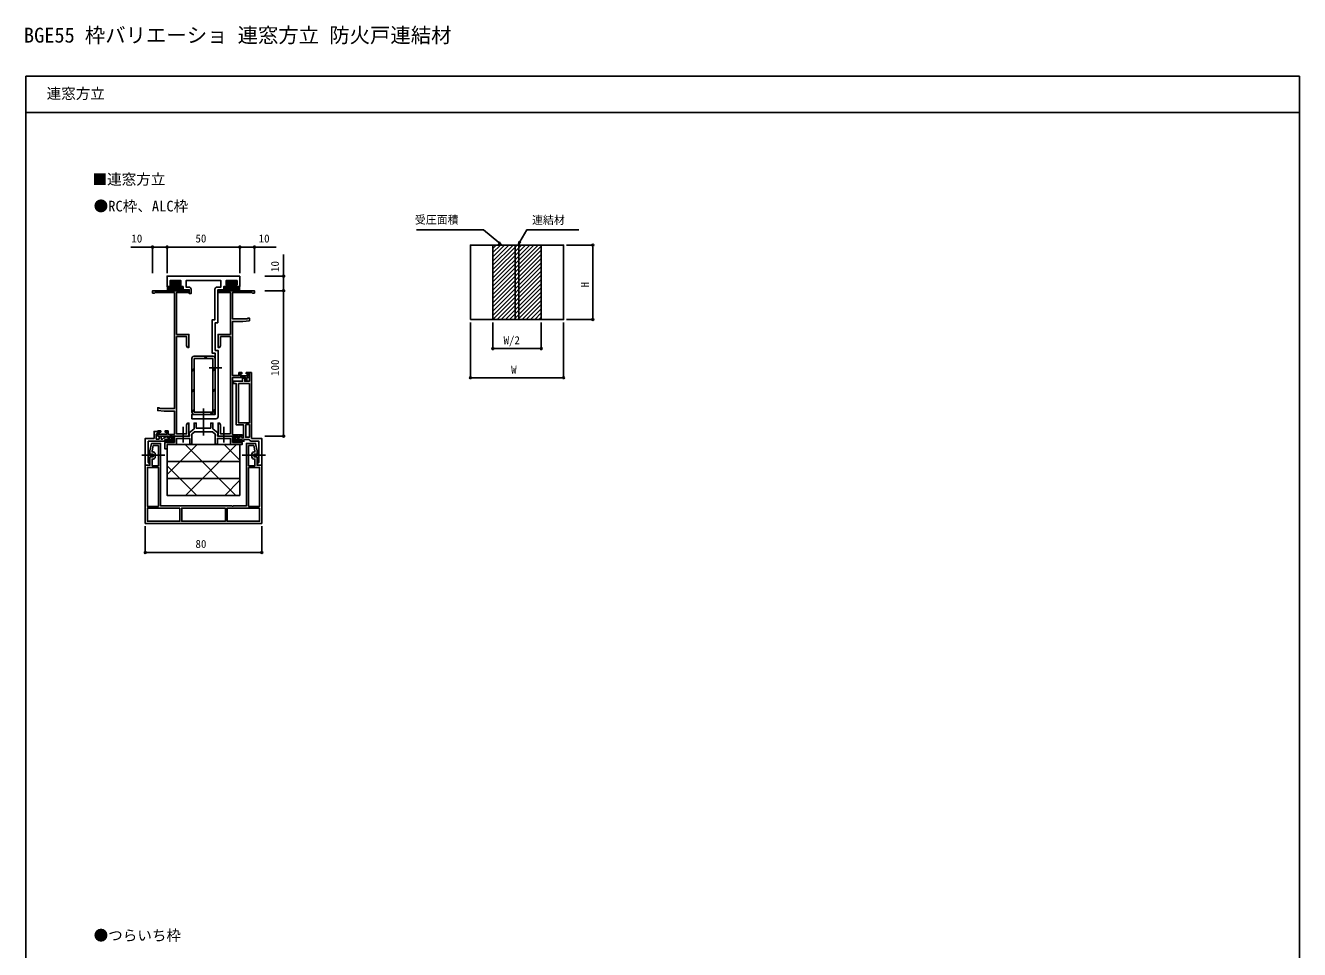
# Model space of a CAD drawing. Units: millimetres, scale not verified. Extents: x -437 to 438, y -681 to 679.
# Drawn here: x -437 to 438, y 43 to 679 of the extents above; entities that cross this region are included whole.
import ezdxf
from ezdxf.enums import TextEntityAlignment as Align

# ---------------------------------------------------------------- set-up
doc = ezdxf.new("R2010")
doc.units = ezdxf.units.MM
doc.header["$LTSCALE"] = 4
for name, color, linetype in [('0-1_USER1', 3, 'Continuous'), ('0-2_YKK_11', 7, 'Continuous'), ('0-3_YKK_11E', 7, 'Continuous'), ('0-4_YKK_13', 4, 'Continuous'), ('0-5_YKK_A1', 4, 'Continuous'), ('0-6_YKK_D', 6, 'Continuous'), ('0-7_YKK_ZWAK', 7, 'Continuous')]:
    doc.layers.add(name, color=color, linetype=linetype)
doc.styles.add('ＭＳ ゴシック', font='')
doc.styles.get('ＭＳ ゴシック').set_extended_font_data('MS Gothic')

msp = doc.modelspace()

# ---------------------------------------------------------------- linework, layer by layer
at = {"layer": '0-2_YKK_11'}
for points in [[(-289.752, 506.246), (-339.752, 506.246), (-339.752, 499.046), (-336.252, 499.046), (-336.252, 500.046), (-337.752, 500.046), (-337.752, 503.246), (-330.252, 503.246), (-330.252, 500.046), (-332.252, 500.046), (-332.252, 499.046), (-328.752, 499.046), (-328.752, 496.946), (-324.552, 496.946), (-324.552, 494.246), (-323.352, 494.246), (-323.352, 497.246)], [(-324.852, 498.746), (-326.752, 498.746), (-326.752, 503.246), (-302.752, 503.246), (-302.752, 498.746), (-305.452, 498.746)], [(-304.752, 409.746), (-304.752, 455.246), (-306.751, 455.246), (-306.751, 474.246), (-304.952, 474.246), (-304.952, 496.746), (-300.752, 496.746), (-300.752, 499.246), (-297.252, 499.246), (-297.252, 500.246), (-299.252, 500.246), (-299.252, 503.246), (-291.752, 503.246), (-291.752, 500.246), (-293.252, 500.246), (-293.252, 499.246), (-289.752, 499.246), (-289.752, 506.246)], [(-324.75, 402.288), (-324.87, 402.471), (-324.87, 403.021), (-324.75, 403.205), (-324.75, 403.288), (-324.87, 403.471), (-324.87, 404.021), (-324.75, 404.205), (-324.75, 405.246), (-325.75, 405.246), (-326.45, 404.034), (-326.45, 397.746), (-333.25, 397.746), (-333.25, 464.746), (-326.45, 464.746), (-326.45, 458.459), (-325.75, 457.246), (-324.75, 457.246), (-324.75, 466.246), (-333.25, 466.246), (-333.25, 495.046), (-324.75, 495.046), (-324.75, 496.246), (-349.75, 496.246), (-349.75, 494.646), (-348.45, 494.646), (-348.25, 494.846), (-348.05, 495.046), (-334.75, 495.046)], [(-334.75, 495.046), (-334.75, 415.146), (-344.75, 415.146), (-345.05, 415.446), (-345.35, 415.746), (-346.25, 415.746), (-346.25, 413.84), (-341.75, 413.446), (-334.75, 413.446), (-334.75, 397.446), (-339.05, 397.446), (-339.05, 399.846), (-341.15, 399.846), (-341.15, 399.046), (-340.05, 399.046), (-340.05, 397.546), (-345.25, 397.546), (-345.25, 399.046), (-344.15, 399.046), (-344.15, 399.846), (-346.25, 399.846), (-346.25, 396.246), (-339.57, 396.246), (-338.6, 395.687), (-338.15, 395.946), (-337.85, 396.246), (-336.25, 396.246), (-336.25, 393.246), (-340.489, 393.246), (-340.806, 393.796), (-341.25, 393.677), (-341.25, 392.246), (-335.25, 392.246), (-335.25, 396.246), (-329.209, 396.246), (-329.025, 396.366), (-328.476, 396.366), (-328.292, 396.246), (-324.75, 396.246), (-324.75, 402.288)], [(-306.952, 497.246), (-306.952, 476.246), (-308.751, 476.246), (-308.751, 453.246), (-306.752, 453.246), (-306.752, 411.246), (-322.752, 411.246), (-322.752, 408.246), (-306.252, 408.246)], [(-296.25, 397.746), (-296.25, 464.746), (-303.05, 464.746), (-303.05, 458.459), (-303.75, 457.246), (-304.75, 457.246), (-304.75, 466.246), (-296.25, 466.246), (-296.25, 495.046), (-304.75, 495.046), (-304.75, 496.246), (-279.75, 496.246), (-279.75, 494.646), (-281.05, 494.646), (-281.25, 494.846), (-281.45, 495.046), (-294.75, 495.046), (-294.75, 476.846), (-284.75, 476.846), (-284.45, 477.146), (-284.15, 477.446), (-283.25, 477.446), (-283.25, 475.54), (-287.75, 475.146), (-294.75, 475.146), (-294.75, 437.846), (-290.45, 437.846), (-290.45, 439.946), (-288.35, 439.946), (-288.35, 439.146), (-289.45, 439.146), (-289.45, 437.646), (-284.25, 437.646), (-284.25, 439.146), (-285.35, 439.146), (-285.35, 439.946), (-283.25, 439.946), (-283.25, 436.646), (-284.95, 436.646), (-284.95, 434.546)], [(-284.95, 434.546), (-285.95, 434.546), (-285.95, 436.646), (-294.75, 436.646), (-294.75, 397.246), (-288.25, 397.246), (-288.25, 396.246), (-289.931, 396.246), (-290.9, 395.687), (-291.35, 395.946), (-291.65, 396.246), (-293.25, 396.246), (-293.25, 393.246), (-289.012, 393.246), (-288.695, 393.796), (-288.25, 393.677), (-288.25, 392.246), (-294.25, 392.246), (-294.25, 396.246), (-300.292, 396.246), (-300.476, 396.366), (-301.025, 396.366), (-301.209, 396.246), (-304.75, 396.246), (-304.75, 402.288), (-304.63, 402.471), (-304.63, 403.021), (-304.75, 403.205), (-304.75, 403.288), (-304.63, 403.471), (-304.63, 404.021), (-304.75, 404.205), (-304.75, 405.246), (-303.75, 405.246), (-303.05, 404.034), (-303.05, 397.746), (-296.25, 397.746)], [(-320.917, 399.246), (-308.586, 399.246), (-306.752, 397.707), (-306.752, 390.746), (-305.252, 390.746), (-305.252, 394.746), (-296.252, 394.746), (-296.252, 390.446), (-288.252, 390.446), (-288.252, 391.946), (-294.752, 391.946), (-294.752, 396.246), (-305.152, 396.246), (-305.152, 397.273), (-305.052, 397.446), (-304.952, 397.62), (-304.952, 398.546), (-308.252, 401.315), (-308.252, 405.246), (-309.752, 405.246), (-309.752, 401.746), (-319.752, 401.746), (-319.752, 405.246), (-321.252, 405.246), (-321.252, 401.315), (-324.552, 398.546), (-324.552, 397.62), (-324.452, 397.446), (-324.352, 397.273), (-324.352, 396.246), (-334.752, 396.246), (-334.752, 391.946), (-341.252, 391.946), (-341.252, 387.446), (-339.752, 387.446), (-339.752, 390.446), (-333.252, 390.446), (-333.252, 394.746), (-324.252, 394.746), (-324.252, 390.746)], [(-324.252, 390.746), (-322.752, 390.746), (-322.752, 397.707), (-320.917, 399.246)]]:
    msp.add_lwpolyline(points, dxfattribs=at)
for centre, start, end in [((-324.852, 497.246), 0, 89.99998), ((-305.452, 497.246), 89.99998, 180.00002), ((-306.252, 409.746), 270, 0)]:
    msp.add_arc(centre, 1.5, start, end, dxfattribs=at)
at = {"layer": '0-3_YKK_11E'}
for p, q in [((-347.951, 383.946), (-347.951, 381.946)), ((-281.551, 381.946), (-281.551, 383.946))]:
    msp.add_line(p, q, dxfattribs=at)
for points in [[(-283.209, 393.706), (-283.636, 393.946), (-287.05, 393.946), (-287.05, 392.746), (-288.25, 392.746), (-288.25, 393.946), (-292.85, 393.946), (-292.85, 396.246), (-291.65, 396.246), (-291.65, 395.146), (-290.05, 395.146), (-289.75, 395.446), (-289.25, 395.946), (-289.05, 395.946), (-288.55, 395.446), (-288.25, 395.146), (-287.25, 395.146), (-287.25, 403.946), (-292.25, 403.946), (-292.25, 432.446), (-294.25, 432.446), (-294.25, 433.946), (-287.95, 433.946), (-287.95, 436.146), (-286.45, 436.146), (-286.45, 433.946), (-283.25, 433.946), (-283.25, 439.946), (-281.75, 439.946)], [(-281.75, 439.946), (-281.75, 394.746), (-274.75, 394.746), (-274.75, 376.246), (-277.75, 376.246), (-277.75, 377.246), (-277.25, 377.746), (-276.75, 378.246), (-276.75, 392.746), (-281.5, 392.746)], [(-345.751, 375.946), (-345.751, 389.746), (-349.274, 389.746), (-350.051, 386.089), (-350.051, 385.446), (-349.451, 385.446)], [(-283.751, 389.746), (-283.751, 375.946), (-279.451, 375.946), (-279.451, 380.446), (-280.051, 380.446)], [(-280.051, 385.446), (-279.451, 385.446), (-279.451, 386.089), (-280.229, 389.746), (-283.751, 389.746)], [(-349.451, 380.446), (-350.051, 380.446), (-350.051, 375.946), (-345.751, 375.946)]]:
    msp.add_lwpolyline(points, dxfattribs=at)
for points in [[(-290.75, 432.446), (-290.75, 405.446), (-283.25, 405.446), (-283.25, 432.446)], [(-285.75, 404.246), (-285.75, 395.446), (-283.25, 395.446), (-283.25, 404.246)], [(-354.75, 376.246), (-354.75, 394.746), (-348.75, 394.746), (-348.75, 399.546), (-346.25, 399.546), (-346.25, 398.546), (-346.75, 398.046), (-347.25, 397.546), (-347.25, 394.246), (-345.25, 394.246), (-345.25, 395.946), (-343.75, 395.946), (-343.75, 394.246), (-342.95, 394.246), (-342.45, 394.696), (-341.95, 395.146), (-341.25, 395.146), (-340.95, 395.446), (-340.45, 395.946), (-340.25, 395.946), (-339.75, 395.446), (-339.45, 395.146), (-337.85, 395.146), (-337.85, 396.246), (-336.65, 396.246), (-336.65, 393.946), (-341.25, 393.946), (-341.25, 392.746), (-352.75, 392.746), (-352.75, 378.246), (-352.25, 377.746), (-351.75, 377.246), (-351.75, 376.246)], [(-354.751, 336.246), (-274.751, 336.246), (-274.751, 376.246), (-277.951, 376.246), (-277.951, 381.946), (-280.051, 381.946), (-280.051, 383.946), (-277.951, 383.946), (-277.951, 386.246), (-279.014, 391.246), (-285.251, 391.246), (-285.251, 348.246), (-294.293, 348.246), (-294.476, 348.126), (-295.026, 348.126), (-295.21, 348.246), (-344.251, 348.246), (-344.251, 391.246), (-350.488, 391.246), (-351.551, 386.246), (-351.551, 383.946), (-349.451, 383.946), (-349.451, 381.946), (-351.551, 381.946), (-351.551, 376.246), (-354.751, 376.246)], [(-345.751, 347.946), (-345.751, 374.746), (-353.251, 374.746), (-353.251, 347.946)], [(-283.751, 374.746), (-283.751, 347.946), (-276.251, 347.946), (-276.251, 374.746)], [(-330.951, 346.746), (-353.251, 346.746), (-353.251, 337.746), (-330.951, 337.746)], [(-299.751, 346.746), (-329.751, 346.746), (-329.751, 337.746), (-299.751, 337.746)], [(-276.251, 346.746), (-298.551, 346.746), (-298.551, 337.746), (-276.251, 337.746)]]:
    msp.add_lwpolyline(points, close=True, dxfattribs=at)
for centre, radius, start, end in [((-349.451, 383.946), 1.5, 0.00001, 89.99999), ((-281.5, 394.746), 2, 211.33227, 270), ((-280.051, 383.946), 1.5, 90.00001, 179.99999), ((-349.451, 381.946), 1.5, 270.00001, 359.99999), ((-280.051, 381.946), 1.5, 180.00001, 269.99999)]:
    msp.add_arc(centre, radius, start, end, dxfattribs=at)
at = {"layer": '0-4_YKK_13'}
for p, q in [((-336.202, 499.046), (-339.502, 499.046)), ((-339.502, 498.683), (-339.138, 499.046)), ((-339.502, 497.785), (-338.24, 499.046)), ((-339.502, 496.887), (-337.342, 499.046)), ((-339.502, 495.989), (-336.444, 499.046)), ((-338.846, 495.746), (-331.746, 502.846)), ((-337.948, 495.746), (-331.26, 502.435)), ((-337.752, 502.229), (-337.134, 502.846)), ((-337.752, 501.331), (-336.236, 502.846)), ((-337.752, 502.346), (-337.752, 500.946)), ((-337.598, 500.586), (-335.338, 502.846)), ((-331.752, 502.846), (-337.252, 502.846)), ((-337.252, 500.446), (-336.202, 500.446)), ((-336.949, 495.847), (-332.802, 499.994)), ((-336.84, 500.446), (-334.44, 502.846)), ((-336.202, 500.186), (-333.542, 502.846)), ((-336.202, 499.288), (-332.644, 502.846)), ((-336.202, 500.446), (-336.202, 499.046)), ((-335.918, 495.98), (-332.802, 499.096)), ((-334.961, 496.039), (-331.954, 499.046)), ((-334.062, 496.04), (-331.056, 499.046)), ((-333.213, 495.991), (-330.158, 499.046)), ((-332.802, 500.446), (-332.802, 499.046)), ((-332.802, 500.446), (-331.752, 500.446)), ((-332.802, 499.046), (-329.502, 499.046)), ((-332.35, 500.446), (-331.252, 501.544)), ((-331.252, 500.946), (-331.252, 502.346)), ((-296.701, 499.246), (-300.001, 499.246)), ((-300.001, 498.97), (-299.725, 499.246)), ((-300.001, 498.072), (-298.827, 499.246)), ((-300.001, 497.174), (-297.929, 499.246)), ((-300.001, 496.276), (-297.031, 499.246)), ((-299.433, 495.946), (-292.333, 503.046)), ((-298.535, 495.946), (-291.777, 502.704)), ((-298.251, 502.516), (-297.721, 503.046)), ((-298.251, 501.618), (-296.823, 503.046)), ((-298.251, 501.146), (-298.251, 502.546)), ((-298.14, 500.832), (-295.925, 503.046)), ((-297.751, 503.046), (-292.251, 503.046)), ((-296.701, 500.646), (-297.751, 500.646)), ((-297.553, 496.03), (-293.301, 500.282)), ((-297.427, 500.646), (-295.027, 503.046)), ((-296.701, 500.474), (-294.129, 503.046)), ((-296.701, 499.576), (-293.231, 503.046)), ((-296.701, 500.646), (-296.701, 499.246)), ((-296.515, 496.17), (-293.301, 499.384)), ((-295.551, 496.236), (-292.541, 499.246)), ((-294.647, 496.242), (-291.643, 499.246)), ((-293.793, 496.198), (-290.745, 499.246)), ((-293.301, 500.646), (-293.301, 499.246)), ((-292.251, 500.646), (-293.301, 500.646)), ((-293.301, 499.246), (-290.002, 499.246)), ((-292.982, 496.111), (-290.002, 499.092)), ((-292.937, 500.646), (-291.752, 501.832)), ((-291.752, 502.546), (-291.752, 501.146)), ((-332.406, 495.901), (-329.502, 498.804)), ((-331.635, 495.773), (-329.502, 497.906)), ((-330.764, 495.746), (-329.502, 497.008)), ((-329.866, 495.746), (-329.502, 496.11)), ((-292.208, 495.987), (-290.002, 498.194)), ((-291.351, 495.946), (-290.002, 497.296)), ((-290.453, 495.946), (-290.002, 496.398)), ((-322.752, 449.646), (-322.752, 412.846)), ((-308.352, 451.246), (-321.152, 451.246)), ((-314.556, 449.593), (-312.956, 451.193)), ((-313.556, 449.593), (-311.956, 451.193)), ((-306.752, 412.846), (-306.752, 449.646)), ((-322.752, 441.397), (-321.152, 442.997)), ((-322.752, 440.397), (-321.152, 441.997)), ((-310.852, 443.246), (-302.252, 443.246)), ((-308.352, 441.655), (-306.752, 443.255)), ((-308.352, 440.655), (-306.752, 442.255)), ((-308.352, 427.513), (-306.752, 429.113)), ((-322.752, 427.255), (-321.152, 428.855)), ((-322.752, 426.255), (-321.152, 427.855)), ((-308.352, 426.513), (-306.752, 428.113)), ((-322.752, 413.113), (-321.152, 414.713)), ((-322.651, 412.214), (-321.152, 413.713)), ((-314.752, 396.746), (-314.752, 415.343)), ((-310.476, 411.246), (-308.879, 412.843)), ((-309.476, 411.246), (-306.752, 413.971)), ((-308.352, 413.371), (-306.752, 414.971)), ((-328.752, 402.746), (-328.752, 391.946)), ((-321.152, 411.246), (-308.352, 411.246)), ((-300.751, 402.746), (-300.751, 391.946)), ((-339.752, 369.804), (-319.109, 390.446)), ((-292.457, 355.446), (-327.457, 390.446)), ((-327.168, 355.446), (-292.168, 390.446)), ((-289.752, 379.682), (-300.516, 390.446)), ((-341.252, 383.265), (-357.252, 383.265)), ((-289.752, 378.78), (-339.752, 378.78)), ((-288.252, 383.265), (-272.251, 383.265)), ((-319.398, 355.446), (-339.752, 375.8)), ((-289.752, 367.113), (-339.752, 367.113)), ((-300.228, 355.446), (-289.752, 365.923))]:
    msp.add_line(p, q, dxfattribs=at)
for points in [[(-339.502, 499.046), (-339.502, 495.746), (-337.502, 495.746)], [(-329.502, 499.046), (-329.502, 495.746), (-331.502, 495.746)], [(-300.001, 499.246), (-300.001, 495.946), (-298.001, 495.946)], [(-290.002, 499.246), (-290.002, 495.946), (-292.001, 495.946)]]:
    msp.add_lwpolyline(points, dxfattribs=at)
for points in [[(-321.152, 449.593), (-321.152, 412.843), (-308.352, 412.843), (-308.352, 449.593)], [(-289.752, 355.446), (-339.752, 355.446), (-339.752, 390.446), (-289.752, 390.446)]]:
    msp.add_lwpolyline(points, close=True, dxfattribs=at)
for centre, radius, start, end in [((-337.252, 502.346), 0.5, 89.99989, 179.99989), ((-337.252, 500.946), 0.5, 179.99989, 269.99989), ((-331.752, 502.346), 0.5, 359.99989, 89.99989), ((-331.752, 500.946), 0.5, 269.99989, 359.99989), ((-297.751, 502.546), 0.5, 90.00011, 180.00011), ((-297.751, 501.146), 0.5, 180.00011, 270.00011), ((-292.251, 502.546), 0.5, 0.00011, 90.00011), ((-292.251, 501.146), 0.5, 270.00011, 0.00011), ((-334.502, 480.896), 15.15, 78.57888, 101.42118), ((-295.001, 481.096), 15.15, 78.57882, 101.42112), ((-321.152, 449.646), 1.6, 90, 180), ((-308.352, 449.646), 1.6, 360, 90), ((-321.152, 412.846), 1.6, 180, 270), ((-308.352, 412.846), 1.6, 270, 360)]:
    msp.add_arc(centre, radius, start, end, dxfattribs=at)
at = {"layer": '0-5_YKK_A1'}
for p, q in [((-116.002, 527.649), (-116.002, 476.449)), ((-116.002, 525.28), (-113.633, 527.649)), ((-116.002, 522.406), (-110.759, 527.649)), ((-116.002, 519.532), (-107.886, 527.649)), ((-116.002, 516.659), (-105.012, 527.649)), ((-116.002, 513.785), (-102.138, 527.649)), ((-116.002, 510.911), (-99.265, 527.649)), ((-116.002, 508.038), (-96.391, 527.649)), ((-116.002, 505.164), (-93.517, 527.649)), ((-116.002, 502.29), (-90.644, 527.649)), ((-116.002, 499.417), (-87.77, 527.649)), ((-116.002, 496.543), (-84.896, 527.649)), ((-116.002, 493.669), (-82.722, 526.949)), ((-100.642, 527.649), (-100.642, 476.449)), ((-98.082, 527.649), (-98.082, 476.449)), ((-82.722, 527.649), (-82.722, 476.449)), ((-116.002, 490.795), (-82.722, 524.075)), ((-116.002, 487.922), (-82.722, 521.202)), ((-116.002, 485.048), (-82.722, 518.328)), ((-116.002, 482.174), (-82.722, 515.454)), ((-116.002, 479.301), (-82.722, 512.581)), ((-115.981, 476.449), (-82.722, 509.707)), ((-113.107, 476.449), (-82.722, 506.833)), ((-110.233, 476.449), (-82.722, 503.96)), ((-107.36, 476.449), (-82.722, 501.086)), ((-104.486, 476.449), (-82.722, 498.212)), ((-101.612, 476.449), (-82.722, 495.339)), ((-98.738, 476.449), (-82.722, 492.465)), ((-95.865, 476.449), (-82.722, 489.591)), ((-92.991, 476.449), (-82.722, 486.718)), ((-90.117, 476.449), (-82.722, 483.844)), ((-87.244, 476.449), (-82.722, 480.97)), ((-84.37, 476.449), (-82.722, 478.097))]:
    msp.add_line(p, q, dxfattribs=at)
msp.add_lwpolyline([(-131.362, 476.449), (-67.362, 476.449), (-67.362, 527.649), (-131.362, 527.649)], close=True, dxfattribs=at)
at = {"layer": '0-6_YKK_D'}
for p, q in [((-349.752, 508.246), (-349.752, 527.246)), ((-339.752, 508.246), (-339.752, 527.246)), ((-339.752, 508.246), (-339.752, 527.246)), ((-339.752, 526.246), (-289.752, 526.246)), ((-289.752, 508.246), (-289.752, 527.246)), ((-289.752, 508.246), (-289.752, 527.246)), ((-279.752, 508.246), (-279.752, 527.246)), ((-65.362, 527.649), (-46.362, 527.649)), ((-47.362, 527.649), (-47.362, 476.449)), ((-272.75, 506.246), (-258.752, 506.246)), ((-272.75, 496.246), (-258.752, 496.246)), ((-272.75, 496.246), (-258.752, 496.246)), ((-259.752, 496.246), (-259.752, 396.246)), ((-131.362, 474.449), (-131.362, 435.449)), ((-116.002, 474.449), (-116.002, 455.449)), ((-82.722, 474.449), (-82.722, 455.449)), ((-67.362, 474.449), (-67.362, 435.449)), ((-65.362, 476.449), (-46.362, 476.449)), ((-116.002, 456.449), (-82.722, 456.449)), ((-131.362, 436.449), (-67.362, 436.449)), ((-272.75, 396.246), (-258.752, 396.246)), ((-354.751, 334.246), (-354.751, 315.246)), ((-274.751, 334.246), (-274.751, 315.246)), ((-354.751, 316.246), (-274.751, 316.246))]:
    msp.add_line(p, q, dxfattribs=at)
for points in [[(-110.026, 527.649), (-111.986, 529.28), (-122.47, 538.007), (-168.537, 538.007)], [(-98.675, 527.649), (-97.392, 529.852), (-92.644, 538.007), (-57.018, 538.007)], [(-339.752, 526.246), (-349.752, 526.246), (-364.677, 526.246)], [(-289.752, 526.246), (-279.752, 526.246), (-264.827, 526.246)], [(-111.549, 529.805), (-110.026, 527.649), (-112.423, 528.755)], [(-96.802, 529.509), (-98.675, 527.649), (-97.983, 530.196)], [(-259.752, 496.246), (-259.752, 506.246), (-259.752, 521.171)]]:
    msp.add_lwpolyline(points, dxfattribs=at)
for centre in [(-349.752, 526.246), (-339.752, 526.246), (-339.752, 526.246), (-289.752, 526.246), (-289.752, 526.246), (-279.752, 526.246), (-47.362, 527.649), (-259.752, 506.246), (-259.752, 496.246), (-259.752, 496.246), (-47.362, 476.449), (-116.002, 456.449), (-82.722, 456.449), (-131.362, 436.449), (-67.362, 436.449), (-259.752, 396.246), (-354.751, 316.246), (-274.751, 316.246)]:
    msp.add_circle(centre, 0.637, dxfattribs=at)
at = {"layer": '0-7_YKK_ZWAK'}
for p, q in [((-436.8, 643.8), (-436.8, -681.2)), ((438.2, 643.8), (-436.8, 643.8)), ((438.2, 618.8), (-436.8, 618.8))]:
    msp.add_line(p, q, dxfattribs=at)
msp.add_lwpolyline([(-436.8, -681.2), (438.2, -681.2), (438.2, 643.8)], dxfattribs=at)

# ---------------------------------------------------------------- texts
at = {"layer": '0-1_USER1', "style": 'ＭＳ ゴシック'}
for s, height, p in [('BGE55 枠バリエーショ 連窓方立 防火戸連結材', 10.26, (-438.149, 663.738)), (' 連窓方立', 7.331, (-427.515, 625.959)), ('■連窓方立', 7.331, (-390.971, 566.973)), ('●RC枠、ALC枠', 7.331, (-390.232, 548.545)), ('●つらいち枠', 7.331, (-390.232, 47.158))]:
    msp.add_text(s, height=height, dxfattribs=at).set_placement(p, align=Align.BOTTOM_LEFT)
at = {"layer": '0-6_YKK_D', "style": 'ＭＳ ゴシック'}
for s, p in [('受圧面積', (-169.56, 540.615)), ('連結材', (-89.063, 540.445)), ('10', (-364.327, 527.746)), ('50', (-320.291, 527.746)), ('10', (-276.852, 527.746)), ('W/2', (-108.631, 457.79)), ('W', (-103.411, 437.449)), ('80', (-320.27, 317.746))]:
    msp.add_text(s, height=5.499, dxfattribs=at).set_placement(p, align=Align.BOTTOM_LEFT)
for s, p in [('10', (-261.252, 509.146)), ('H', (-48.362, 498.554)), ('100', (-261.252, 437.681))]:
    msp.add_text(s, height=5.499, rotation=90, dxfattribs=at).set_placement(p, align=Align.BOTTOM_LEFT)

doc.saveas('drawing.dxf')
